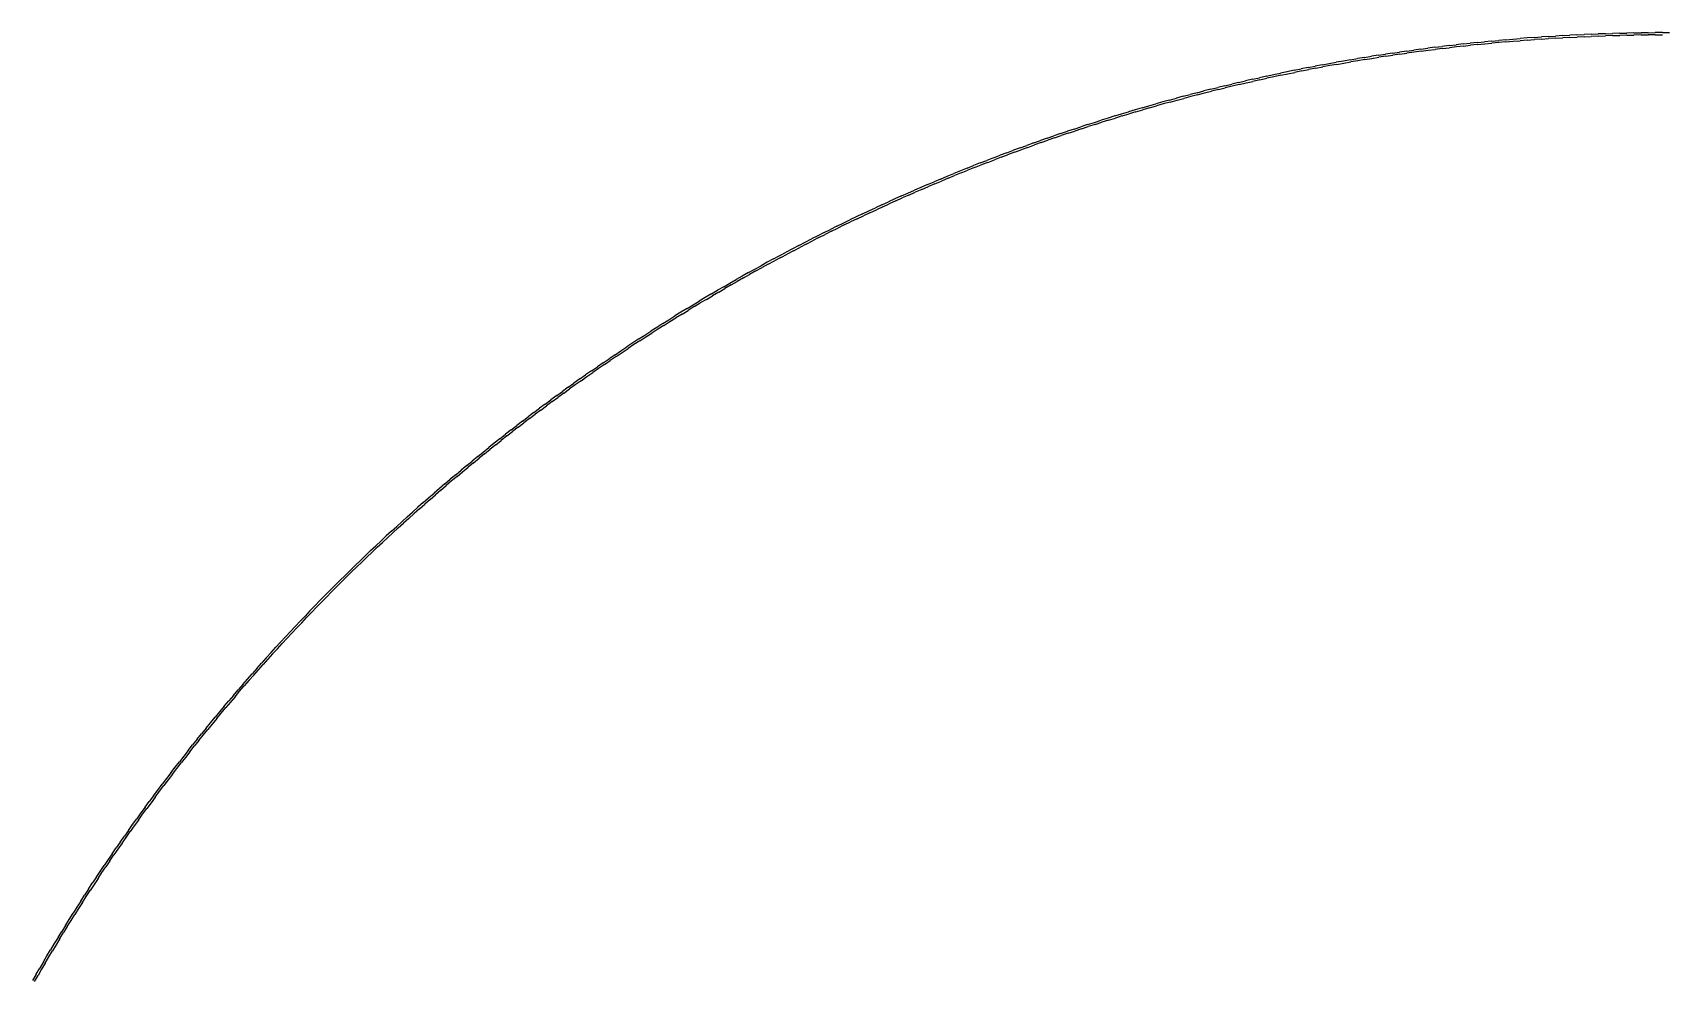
# Model space of a CAD drawing. Header units: metres. Extents: x 2 to 41.4, y 0.9 to 39.
# Drawn here: x 2.118 to 2.723, y 15.224 to 15.575 of the extents above; entities that cross this region are included whole.
import ezdxf

# ---------------------------------------------------------------- set-up
doc = ezdxf.new("R2010")
doc.units = ezdxf.units.M
doc.layers.add('BSA_MATERIAL_SECTION', color=7, linetype='Continuous')

msp = doc.modelspace()

# ---------------------------------------------------------------- linework, layer by layer
at = {"layer": 'BSA_MATERIAL_SECTION'}
for p, q in [((2.64921, 15.5705), (2.64658, 15.57021)), ((2.64921, 15.5705), (2.65184, 15.57079)), ((2.65448, 15.57106), (2.65184, 15.57079)), ((2.65448, 15.57106), (2.65711, 15.57133)), ((2.65456, 15.57027), (2.65719, 15.57054)), ((2.65974, 15.57158), (2.65711, 15.57133)), ((2.65719, 15.57054), (2.65982, 15.57078)), ((2.65974, 15.57158), (2.66238, 15.57183)), ((2.66245, 15.57103), (2.65982, 15.57078)), ((2.66501, 15.57206), (2.66238, 15.57183)), ((2.66508, 15.57126), (2.66245, 15.57103)), ((2.66501, 15.57206), (2.66765, 15.57229)), ((2.66508, 15.57126), (2.66772, 15.57149)), ((2.66765, 15.57229), (2.67029, 15.5725)), ((2.66772, 15.57149), (2.67035, 15.5717)), ((2.67293, 15.57271), (2.67029, 15.5725)), ((2.67299, 15.57191), (2.67035, 15.5717)), ((2.67557, 15.5729), (2.67293, 15.57271)), ((2.67299, 15.57191), (2.67562, 15.5721)), ((2.67557, 15.5729), (2.67821, 15.57309)), ((2.67826, 15.57229), (2.67562, 15.5721)), ((2.68085, 15.57326), (2.67821, 15.57309)), ((2.67826, 15.57229), (2.6809, 15.57246)), ((2.68085, 15.57326), (2.68349, 15.57343)), ((2.68354, 15.57263), (2.6809, 15.57246)), ((2.68613, 15.57358), (2.68349, 15.57343)), ((2.68354, 15.57263), (2.68617, 15.57278)), ((2.68613, 15.57358), (2.68877, 15.57373)), ((2.68881, 15.57293), (2.68617, 15.57278)), ((2.69141, 15.57386), (2.68877, 15.57373)), ((2.68881, 15.57293), (2.69145, 15.57306)), ((2.69141, 15.57386), (2.69406, 15.57399)), ((2.69409, 15.57319), (2.69145, 15.57306)), ((2.6967, 15.5741), (2.69406, 15.57399)), ((2.69409, 15.57319), (2.69673, 15.5733)), ((2.6967, 15.5741), (2.69934, 15.57421)), ((2.69937, 15.57341), (2.69673, 15.5733)), ((2.70199, 15.5743), (2.69934, 15.57421)), ((2.69937, 15.57341), (2.70202, 15.5735)), ((2.70199, 15.5743), (2.70463, 15.57439)), ((2.70466, 15.57359), (2.70202, 15.5735)), ((2.70728, 15.57446), (2.70463, 15.57439)), ((2.70466, 15.57359), (2.7073, 15.57366)), ((2.70728, 15.57446), (2.70992, 15.57453)), ((2.70994, 15.57373), (2.7073, 15.57366)), ((2.71257, 15.57458), (2.70992, 15.57453)), ((2.70994, 15.57373), (2.71259, 15.57378)), ((2.71257, 15.57458), (2.71522, 15.57463)), ((2.71523, 15.57383), (2.71259, 15.57378)), ((2.71786, 15.57466), (2.71522, 15.57463)), ((2.71523, 15.57383), (2.71787, 15.57386)), ((2.71786, 15.57466), (2.72051, 15.57469)), ((2.72051, 15.57389), (2.71787, 15.57386)), ((2.72315, 15.5747), (2.72051, 15.57469)), ((2.72051, 15.57389), (2.72316, 15.5739)), ((2.72315, 15.5747), (2.7258, 15.57471)), ((2.60729, 15.56461), (2.60469, 15.56416)), ((2.60729, 15.56461), (2.6099, 15.56506)), ((2.61251, 15.56548), (2.6099, 15.56506)), ((2.61264, 15.56469), (2.61003, 15.56427)), ((2.61251, 15.56548), (2.61513, 15.56591)), ((2.61264, 15.56469), (2.61525, 15.56512)), ((2.61774, 15.56632), (2.61513, 15.56591)), ((2.61525, 15.56512), (2.61786, 15.56553)), ((2.61774, 15.56632), (2.62035, 15.56673)), ((2.62047, 15.56594), (2.61786, 15.56553)), ((2.62297, 15.56712), (2.62035, 15.56673)), ((2.62047, 15.56594), (2.62309, 15.56632)), ((2.62297, 15.56712), (2.62559, 15.5675)), ((2.6257, 15.56671), (2.62309, 15.56632)), ((2.62821, 15.56787), (2.62559, 15.5675)), ((2.6257, 15.56671), (2.62832, 15.56708)), ((2.62821, 15.56787), (2.63083, 15.56824)), ((2.63094, 15.56745), (2.62832, 15.56708)), ((2.63345, 15.56859), (2.63083, 15.56824)), ((2.63356, 15.5678), (2.63094, 15.56745)), ((2.63345, 15.56859), (2.63608, 15.56894)), ((2.63356, 15.5678), (2.63618, 15.56815)), ((2.6387, 15.56927), (2.63608, 15.56894)), ((2.63618, 15.56815), (2.6388, 15.56847)), ((2.6387, 15.56927), (2.64133, 15.5696)), ((2.64142, 15.5688), (2.6388, 15.56847)), ((2.64396, 15.56991), (2.64133, 15.5696)), ((2.64142, 15.5688), (2.64405, 15.56911)), ((2.64396, 15.56991), (2.64658, 15.57021)), ((2.64667, 15.56942), (2.64405, 15.56911)), ((2.6493, 15.56971), (2.64667, 15.56942)), ((2.6493, 15.56971), (2.65193, 15.57)), ((2.65456, 15.57027), (2.65193, 15.57)), ((2.57613, 15.55853), (2.57355, 15.55797)), ((2.57613, 15.55853), (2.57872, 15.5591)), ((2.57872, 15.5591), (2.5813, 15.55964)), ((2.58147, 15.55886), (2.57888, 15.55832)), ((2.58389, 15.56019), (2.5813, 15.55964)), ((2.58147, 15.55886), (2.58406, 15.55941)), ((2.58649, 15.56071), (2.58389, 15.56019)), ((2.58406, 15.55941), (2.58665, 15.55993)), ((2.58649, 15.56071), (2.58908, 15.56124)), ((2.58924, 15.56046), (2.58665, 15.55993)), ((2.59168, 15.56175), (2.58908, 15.56124)), ((2.58924, 15.56046), (2.59183, 15.56096)), ((2.59168, 15.56175), (2.59428, 15.56225)), ((2.59443, 15.56147), (2.59183, 15.56096)), ((2.59688, 15.56274), (2.59428, 15.56225)), ((2.59443, 15.56147), (2.59702, 15.56195)), ((2.59688, 15.56274), (2.59948, 15.56323)), ((2.59962, 15.56244), (2.59702, 15.56195)), ((2.59948, 15.56323), (2.60208, 15.56369)), ((2.60222, 15.56291), (2.59962, 15.56244)), ((2.60469, 15.56416), (2.60208, 15.56369)), ((2.60222, 15.56291), (2.60482, 15.56337)), ((2.60482, 15.56337), (2.60743, 15.56382)), ((2.61003, 15.56427), (2.60743, 15.56382)), ((2.55039, 15.55239), (2.54783, 15.55173)), ((2.55039, 15.55239), (2.55295, 15.55306)), ((2.55552, 15.5537), (2.55295, 15.55306)), ((2.55315, 15.55228), (2.55572, 15.55292)), ((2.55552, 15.5537), (2.55809, 15.55434)), ((2.55828, 15.55357), (2.55572, 15.55292)), ((2.56066, 15.55497), (2.55809, 15.55434)), ((2.55828, 15.55357), (2.56085, 15.55419)), ((2.56066, 15.55497), (2.56323, 15.55559)), ((2.56342, 15.55481), (2.56085, 15.55419)), ((2.56581, 15.55619), (2.56323, 15.55559)), ((2.56599, 15.55541), (2.56342, 15.55481)), ((2.56581, 15.55619), (2.56838, 15.5568)), ((2.56599, 15.55541), (2.56856, 15.55602)), ((2.57096, 15.55738), (2.56838, 15.5568)), ((2.56856, 15.55602), (2.57114, 15.5566)), ((2.57096, 15.55738), (2.57355, 15.55797)), ((2.57372, 15.55719), (2.57114, 15.5566)), ((2.57372, 15.55719), (2.5763, 15.55775)), ((2.57888, 15.55832), (2.5763, 15.55775)), ((2.52998, 15.54679), (2.52744, 15.54605)), ((2.52998, 15.54679), (2.53252, 15.54753)), ((2.53274, 15.54676), (2.5302, 15.54602)), ((2.53252, 15.54753), (2.53507, 15.54825)), ((2.53274, 15.54676), (2.53528, 15.54748)), ((2.53761, 15.54897), (2.53507, 15.54825)), ((2.53783, 15.5482), (2.53528, 15.54748)), ((2.54016, 15.54967), (2.53761, 15.54897)), ((2.54038, 15.5489), (2.53783, 15.5482)), ((2.54016, 15.54967), (2.54272, 15.55037)), ((2.54038, 15.5489), (2.54293, 15.5496)), ((2.54527, 15.55105), (2.54272, 15.55037)), ((2.54293, 15.5496), (2.54548, 15.55028)), ((2.54527, 15.55105), (2.54783, 15.55173)), ((2.54803, 15.55096), (2.54548, 15.55028)), ((2.55059, 15.55162), (2.54803, 15.55096)), ((2.55059, 15.55162), (2.55315, 15.55228)), ((2.50975, 15.54057), (2.50723, 15.53975)), ((2.50975, 15.54057), (2.51226, 15.54138)), ((2.51251, 15.54062), (2.50999, 15.5398)), ((2.51226, 15.54138), (2.51479, 15.54218)), ((2.51251, 15.54062), (2.51503, 15.54142)), ((2.51731, 15.54297), (2.51479, 15.54218)), ((2.51755, 15.54221), (2.51503, 15.54142)), ((2.51984, 15.54375), (2.51731, 15.54297)), ((2.51755, 15.54221), (2.52007, 15.54299)), ((2.51984, 15.54375), (2.52237, 15.54453)), ((2.5226, 15.54376), (2.52007, 15.54299)), ((2.52237, 15.54453), (2.5249, 15.54529)), ((2.5226, 15.54376), (2.52513, 15.54452)), ((2.52744, 15.54605), (2.5249, 15.54529)), ((2.52767, 15.54528), (2.52513, 15.54452)), ((2.52767, 15.54528), (2.5302, 15.54602)), ((2.48971, 15.53374), (2.4922, 15.53463)), ((2.4947, 15.5355), (2.4922, 15.53463)), ((2.49247, 15.53387), (2.49496, 15.53474)), ((2.4947, 15.5355), (2.4972, 15.53637)), ((2.49746, 15.53562), (2.49496, 15.53474)), ((2.4997, 15.53723), (2.4972, 15.53637)), ((2.49746, 15.53562), (2.49996, 15.53647)), ((2.4997, 15.53723), (2.50221, 15.53808)), ((2.50246, 15.53732), (2.49996, 15.53647)), ((2.50472, 15.53891), (2.50221, 15.53808)), ((2.50246, 15.53732), (2.50497, 15.53816)), ((2.50472, 15.53891), (2.50723, 15.53975)), ((2.50748, 15.53899), (2.50497, 15.53816)), ((2.50748, 15.53899), (2.50999, 15.5398)), ((2.47482, 15.52822), (2.47235, 15.52727)), ((2.47482, 15.52822), (2.47729, 15.52917)), ((2.47758, 15.52842), (2.47511, 15.52747)), ((2.47977, 15.53009), (2.47729, 15.52917)), ((2.47758, 15.52842), (2.48005, 15.52935)), ((2.47977, 15.53009), (2.48225, 15.53102)), ((2.48253, 15.53027), (2.48005, 15.52935)), ((2.48473, 15.53193), (2.48225, 15.53102)), ((2.48253, 15.53027), (2.48501, 15.53118)), ((2.48473, 15.53193), (2.48722, 15.53284)), ((2.48749, 15.53209), (2.48501, 15.53118)), ((2.48971, 15.53374), (2.48722, 15.53284)), ((2.48749, 15.53209), (2.48998, 15.53298)), ((2.49247, 15.53387), (2.48998, 15.53298)), ((2.45762, 15.52136), (2.46006, 15.52236)), ((2.46251, 15.52337), (2.46006, 15.52236)), ((2.46281, 15.52263), (2.46037, 15.52162)), ((2.46497, 15.52435), (2.46251, 15.52337)), ((2.46281, 15.52263), (2.46527, 15.52361)), ((2.46497, 15.52435), (2.46742, 15.52534)), ((2.46772, 15.52459), (2.46527, 15.52361)), ((2.46989, 15.5263), (2.46742, 15.52534)), ((2.46772, 15.52459), (2.47018, 15.52556)), ((2.46989, 15.5263), (2.47235, 15.52727)), ((2.47264, 15.52652), (2.47018, 15.52556)), ((2.47264, 15.52652), (2.47511, 15.52747)), ((2.44302, 15.51512), (2.44544, 15.51618)), ((2.44787, 15.51724), (2.44544, 15.51618)), ((2.44818, 15.5165), (2.44576, 15.51545)), ((2.4503, 15.51828), (2.44787, 15.51724)), ((2.44818, 15.5165), (2.45061, 15.51754)), ((2.4503, 15.51828), (2.45273, 15.51932)), ((2.45305, 15.51858), (2.45061, 15.51754)), ((2.45517, 15.52034), (2.45273, 15.51932)), ((2.45305, 15.51858), (2.45548, 15.5196)), ((2.45517, 15.52034), (2.45762, 15.52136)), ((2.45792, 15.52062), (2.45548, 15.5196)), ((2.45792, 15.52062), (2.46037, 15.52162)), ((2.43336, 15.51078), (2.43096, 15.50966)), ((2.4337, 15.51005), (2.4313, 15.50894)), ((2.43336, 15.51078), (2.43577, 15.51187)), ((2.4337, 15.51005), (2.4361, 15.51114)), ((2.43818, 15.51297), (2.43577, 15.51187)), ((2.43851, 15.51224), (2.4361, 15.51114)), ((2.4406, 15.51404), (2.43818, 15.51297)), ((2.43851, 15.51224), (2.44093, 15.51331)), ((2.4406, 15.51404), (2.44302, 15.51512)), ((2.44334, 15.51439), (2.44093, 15.51331)), ((2.44334, 15.51439), (2.44576, 15.51545)), ((2.41664, 15.50282), (2.41901, 15.50399)), ((2.41901, 15.50399), (2.4214, 15.50514)), ((2.41936, 15.50327), (2.42174, 15.50442)), ((2.42378, 15.50629), (2.4214, 15.50514)), ((2.42412, 15.50556), (2.42174, 15.50442)), ((2.42617, 15.50742), (2.42378, 15.50629)), ((2.42412, 15.50556), (2.42651, 15.50669)), ((2.42617, 15.50742), (2.42856, 15.50855)), ((2.4289, 15.50782), (2.42651, 15.50669)), ((2.42856, 15.50855), (2.43096, 15.50966)), ((2.4289, 15.50782), (2.4313, 15.50894)), ((2.40482, 15.49688), (2.40717, 15.49808)), ((2.40953, 15.49928), (2.40717, 15.49808)), ((2.40989, 15.49857), (2.40754, 15.49737)), ((2.4119, 15.50047), (2.40953, 15.49928)), ((2.40989, 15.49857), (2.41226, 15.49975)), ((2.4119, 15.50047), (2.41426, 15.50165)), ((2.41462, 15.50094), (2.41226, 15.49975)), ((2.41664, 15.50282), (2.41426, 15.50165)), ((2.41462, 15.50094), (2.41699, 15.5021)), ((2.41936, 15.50327), (2.41699, 15.5021)), ((2.39312, 15.4907), (2.39545, 15.49196)), ((2.39545, 15.49196), (2.39778, 15.4932)), ((2.39582, 15.49125), (2.39816, 15.49249)), ((2.40012, 15.49443), (2.39778, 15.4932)), ((2.40049, 15.49373), (2.39816, 15.49249)), ((2.40247, 15.49565), (2.40012, 15.49443)), ((2.40049, 15.49373), (2.40284, 15.49495)), ((2.40247, 15.49565), (2.40482, 15.49688)), ((2.40518, 15.49616), (2.40284, 15.49495)), ((2.40518, 15.49616), (2.40754, 15.49737)), ((2.38384, 15.48561), (2.38615, 15.4869)), ((2.38654, 15.4862), (2.38423, 15.48491)), ((2.38615, 15.4869), (2.38847, 15.48817)), ((2.38654, 15.4862), (2.38885, 15.48747)), ((2.39079, 15.48944), (2.38847, 15.48817)), ((2.39117, 15.48874), (2.38885, 15.48747)), ((2.39312, 15.4907), (2.39079, 15.48944)), ((2.39117, 15.48874), (2.3935, 15.49)), ((2.39582, 15.49125), (2.3935, 15.49)), ((2.37464, 15.48037), (2.37235, 15.47905)), ((2.37275, 15.47835), (2.37504, 15.47968)), ((2.37464, 15.48037), (2.37693, 15.4817)), ((2.37733, 15.481), (2.37504, 15.47968)), ((2.37693, 15.4817), (2.37923, 15.48301)), ((2.37733, 15.481), (2.37962, 15.48231)), ((2.38153, 15.48431), (2.37923, 15.48301)), ((2.38192, 15.48362), (2.37962, 15.48231)), ((2.38384, 15.48561), (2.38153, 15.48431)), ((2.38192, 15.48362), (2.38423, 15.48491)), ((2.36099, 15.47226), (2.36325, 15.47364)), ((2.36325, 15.47364), (2.36552, 15.475)), ((2.36366, 15.47295), (2.36593, 15.47431)), ((2.36779, 15.47636), (2.36552, 15.475)), ((2.3682, 15.47567), (2.36593, 15.47431)), ((2.37007, 15.4777), (2.36779, 15.47636)), ((2.3682, 15.47567), (2.37048, 15.47701)), ((2.37007, 15.4777), (2.37235, 15.47905)), ((2.37275, 15.47835), (2.37048, 15.47701)), ((2.35199, 15.46668), (2.35423, 15.46809)), ((2.35423, 15.46809), (2.35648, 15.46949)), ((2.35466, 15.46742), (2.3569, 15.46881)), ((2.35873, 15.47088), (2.35648, 15.46949)), ((2.35915, 15.4702), (2.3569, 15.46881)), ((2.36099, 15.47226), (2.35873, 15.47088)), ((2.35915, 15.4702), (2.36141, 15.47158)), ((2.36366, 15.47295), (2.36141, 15.47158)), ((2.34308, 15.46097), (2.3453, 15.46241)), ((2.34352, 15.4603), (2.34574, 15.46174)), ((2.3453, 15.46241), (2.34753, 15.46384)), ((2.34574, 15.46174), (2.34796, 15.46317)), ((2.34976, 15.46527), (2.34753, 15.46384)), ((2.35019, 15.4646), (2.34796, 15.46317)), ((2.35199, 15.46668), (2.34976, 15.46527)), ((2.35242, 15.46601), (2.35019, 15.4646)), ((2.35242, 15.46601), (2.35466, 15.46742)), ((2.33426, 15.45512), (2.33646, 15.4566)), ((2.33471, 15.45446), (2.3369, 15.45594)), ((2.33646, 15.4566), (2.33866, 15.45806)), ((2.3369, 15.45594), (2.3391, 15.4574)), ((2.34087, 15.45952), (2.33866, 15.45806)), ((2.34131, 15.45886), (2.3391, 15.4574)), ((2.34308, 15.46097), (2.34087, 15.45952)), ((2.34352, 15.4603), (2.34131, 15.45886)), ((2.32553, 15.44914), (2.3277, 15.45065)), ((2.32815, 15.45), (2.32599, 15.44849)), ((2.32988, 15.45215), (2.3277, 15.45065)), ((2.33034, 15.45149), (2.32815, 15.45)), ((2.32988, 15.45215), (2.33207, 15.45364)), ((2.33034, 15.45149), (2.33252, 15.45298)), ((2.33426, 15.45512), (2.33207, 15.45364)), ((2.33471, 15.45446), (2.33252, 15.45298)), ((2.31689, 15.44303), (2.31903, 15.44458)), ((2.3195, 15.44392), (2.31735, 15.44238)), ((2.3212, 15.4461), (2.31903, 15.44458)), ((2.32166, 15.44545), (2.3195, 15.44392)), ((2.3212, 15.4461), (2.32336, 15.44763)), ((2.32166, 15.44545), (2.32382, 15.44698)), ((2.32553, 15.44914), (2.32336, 15.44763)), ((2.32382, 15.44698), (2.32599, 15.44849)), ((2.30834, 15.43679), (2.31046, 15.43837)), ((2.31094, 15.43772), (2.30881, 15.43615)), ((2.3126, 15.43993), (2.31046, 15.43837)), ((2.31094, 15.43772), (2.31307, 15.43928)), ((2.3126, 15.43993), (2.31474, 15.44149)), ((2.31521, 15.44084), (2.31307, 15.43928)), ((2.31689, 15.44303), (2.31474, 15.44149)), ((2.31521, 15.44084), (2.31735, 15.44238)), ((2.29988, 15.43042), (2.30198, 15.43203)), ((2.30247, 15.43139), (2.30037, 15.42979)), ((2.3041, 15.43362), (2.30198, 15.43203)), ((2.30247, 15.43139), (2.30458, 15.43298)), ((2.3041, 15.43362), (2.30621, 15.43521)), ((2.30669, 15.43457), (2.30458, 15.43298)), ((2.30834, 15.43679), (2.30621, 15.43521)), ((2.30669, 15.43457), (2.30881, 15.43615)), ((2.29153, 15.42392), (2.2936, 15.42556)), ((2.29569, 15.42719), (2.2936, 15.42556)), ((2.2941, 15.42493), (2.29618, 15.42656)), ((2.29569, 15.42719), (2.29778, 15.42881)), ((2.29827, 15.42818), (2.29618, 15.42656)), ((2.29988, 15.43042), (2.29778, 15.42881)), ((2.29827, 15.42818), (2.30037, 15.42979)), ((2.28532, 15.41897), (2.28739, 15.42063)), ((2.28582, 15.41835), (2.28789, 15.42001)), ((2.28945, 15.42228), (2.28739, 15.42063)), ((2.28995, 15.42166), (2.28789, 15.42001)), ((2.29153, 15.42392), (2.28945, 15.42228)), ((2.28995, 15.42166), (2.29202, 15.4233)), ((2.2941, 15.42493), (2.29202, 15.4233)), ((2.27918, 15.41395), (2.27714, 15.41226)), ((2.27765, 15.41164), (2.27969, 15.41333)), ((2.27918, 15.41395), (2.28122, 15.41563)), ((2.28172, 15.41501), (2.27969, 15.41333)), ((2.28327, 15.4173), (2.28122, 15.41563)), ((2.28172, 15.41501), (2.28377, 15.41668)), ((2.28327, 15.4173), (2.28532, 15.41897)), ((2.28582, 15.41835), (2.28377, 15.41668)), ((2.27107, 15.40714), (2.26906, 15.40542)), ((2.27107, 15.40714), (2.27309, 15.40886)), ((2.2736, 15.40824), (2.27159, 15.40653)), ((2.27511, 15.41056), (2.27309, 15.40886)), ((2.27563, 15.40994), (2.2736, 15.40824)), ((2.27511, 15.41056), (2.27714, 15.41226)), ((2.27563, 15.40994), (2.27765, 15.41164)), ((2.26307, 15.40021), (2.26506, 15.40196)), ((2.26558, 15.40135), (2.2636, 15.39961)), ((2.26506, 15.40196), (2.26706, 15.40369)), ((2.26558, 15.40135), (2.26758, 15.40308)), ((2.26906, 15.40542), (2.26706, 15.40369)), ((2.26958, 15.40481), (2.26758, 15.40308)), ((2.26958, 15.40481), (2.27159, 15.40653)), ((2.25714, 15.39494), (2.25911, 15.3967)), ((2.25767, 15.39434), (2.25964, 15.3961)), ((2.26108, 15.39846), (2.25911, 15.3967)), ((2.26161, 15.39786), (2.25964, 15.3961)), ((2.26307, 15.40021), (2.26108, 15.39846)), ((2.26161, 15.39786), (2.2636, 15.39961)), ((2.25127, 15.38959), (2.24932, 15.3878)), ((2.24986, 15.38721), (2.25181, 15.389)), ((2.25127, 15.38959), (2.25321, 15.39138)), ((2.25375, 15.39079), (2.25181, 15.389)), ((2.25517, 15.39316), (2.25321, 15.39138)), ((2.25375, 15.39079), (2.25571, 15.39257)), ((2.25517, 15.39316), (2.25714, 15.39494)), ((2.25767, 15.39434), (2.25571, 15.39257)), ((2.24353, 15.38237), (2.24545, 15.38419)), ((2.246, 15.38361), (2.24408, 15.38179)), ((2.24545, 15.38419), (2.24739, 15.38599)), ((2.246, 15.38361), (2.24793, 15.38541)), ((2.24932, 15.3878), (2.24739, 15.38599)), ((2.24986, 15.38721), (2.24793, 15.38541)), ((2.2378, 15.37687), (2.23591, 15.37502)), ((2.2378, 15.37687), (2.23971, 15.37871)), ((2.23836, 15.3763), (2.24026, 15.37813)), ((2.24161, 15.38055), (2.23971, 15.37871)), ((2.24217, 15.37997), (2.24026, 15.37813)), ((2.24353, 15.38237), (2.24161, 15.38055)), ((2.24217, 15.37997), (2.24408, 15.38179)), ((2.23214, 15.37131), (2.23026, 15.36945)), ((2.23214, 15.37131), (2.23402, 15.37317)), ((2.23458, 15.3726), (2.2327, 15.37074)), ((2.23402, 15.37317), (2.23591, 15.37502)), ((2.23458, 15.3726), (2.23647, 15.37445)), ((2.23836, 15.3763), (2.23647, 15.37445)), ((2.22653, 15.36569), (2.22468, 15.3638)), ((2.22525, 15.36324), (2.2271, 15.36513)), ((2.2284, 15.36757), (2.22653, 15.36569)), ((2.2271, 15.36513), (2.22896, 15.36701)), ((2.2284, 15.36757), (2.23026, 15.36945)), ((2.23083, 15.36888), (2.22896, 15.36701)), ((2.23083, 15.36888), (2.2327, 15.37074)), ((2.221, 15.36), (2.21916, 15.35809)), ((2.21974, 15.35754), (2.22157, 15.35944)), ((2.221, 15.36), (2.22283, 15.36191)), ((2.22341, 15.36135), (2.22157, 15.35944)), ((2.22283, 15.36191), (2.22468, 15.3638)), ((2.22525, 15.36324), (2.22341, 15.36135)), ((2.21371, 15.35232), (2.21552, 15.35425)), ((2.2161, 15.35371), (2.2143, 15.35177)), ((2.21552, 15.35425), (2.21734, 15.35617)), ((2.21792, 15.35562), (2.2161, 15.35371)), ((2.21916, 15.35809), (2.21734, 15.35617)), ((2.21792, 15.35562), (2.21974, 15.35754)), ((2.21011, 15.34844), (2.20832, 15.34649)), ((2.20891, 15.34595), (2.2107, 15.3479)), ((2.21011, 15.34844), (2.21191, 15.35039)), ((2.21249, 15.34984), (2.2107, 15.3479)), ((2.21371, 15.35232), (2.21191, 15.35039)), ((2.21249, 15.34984), (2.2143, 15.35177)), ((2.20124, 15.33862), (2.20301, 15.3406)), ((2.20477, 15.34257), (2.20301, 15.3406)), ((2.20536, 15.34204), (2.2036, 15.34006)), ((2.20655, 15.34453), (2.20477, 15.34257)), ((2.20714, 15.34399), (2.20536, 15.34204)), ((2.20655, 15.34453), (2.20832, 15.34649)), ((2.20714, 15.34399), (2.20891, 15.34595)), ((2.19602, 15.33265), (2.19775, 15.33465)), ((2.19775, 15.33465), (2.1995, 15.33664)), ((2.2001, 15.33611), (2.19835, 15.33412)), ((2.20124, 15.33862), (2.1995, 15.33664)), ((2.2001, 15.33611), (2.20184, 15.33809)), ((2.20184, 15.33809), (2.2036, 15.34006)), ((2.19257, 15.32863), (2.19085, 15.32662)), ((2.19257, 15.32863), (2.19428, 15.33065)), ((2.19318, 15.32811), (2.19489, 15.33013)), ((2.19602, 15.33265), (2.19428, 15.33065)), ((2.19489, 15.33013), (2.19662, 15.33212)), ((2.19835, 15.33412), (2.19662, 15.33212)), ((2.18745, 15.32257), (2.18576, 15.32053)), ((2.18915, 15.32459), (2.18745, 15.32257)), ((2.18806, 15.32206), (2.18976, 15.32408)), ((2.18915, 15.32459), (2.19085, 15.32662)), ((2.19146, 15.3261), (2.18976, 15.32408)), ((2.19318, 15.32811), (2.19146, 15.3261)), ((2.1824, 15.31644), (2.18073, 15.31439)), ((2.1824, 15.31644), (2.18407, 15.31849)), ((2.18469, 15.31798), (2.18302, 15.31593)), ((2.18407, 15.31849), (2.18576, 15.32053)), ((2.18638, 15.32002), (2.18469, 15.31798)), ((2.18638, 15.32002), (2.18806, 15.32206)), ((2.17578, 15.30818), (2.17742, 15.31026)), ((2.17908, 15.31232), (2.17742, 15.31026)), ((2.1797, 15.31182), (2.17805, 15.30976)), ((2.17908, 15.31232), (2.18073, 15.31439)), ((2.1797, 15.31182), (2.18135, 15.31388)), ((2.18135, 15.31388), (2.18302, 15.31593)), ((2.17414, 15.3061), (2.17252, 15.30401)), ((2.17477, 15.30561), (2.17315, 15.30352)), ((2.17578, 15.30818), (2.17414, 15.3061)), ((2.17641, 15.30768), (2.17477, 15.30561)), ((2.17641, 15.30768), (2.17805, 15.30976)), ((2.16929, 15.29982), (2.16768, 15.29772)), ((2.16992, 15.29934), (2.16831, 15.29724)), ((2.16929, 15.29982), (2.17089, 15.30192)), ((2.16992, 15.29934), (2.17153, 15.30144)), ((2.17089, 15.30192), (2.17252, 15.30401)), ((2.17153, 15.30144), (2.17315, 15.30352)), ((2.16292, 15.29137), (2.16449, 15.29349)), ((2.16356, 15.29089), (2.16513, 15.29302)), ((2.16449, 15.29349), (2.16608, 15.29561)), ((2.16513, 15.29302), (2.16672, 15.29513)), ((2.16768, 15.29772), (2.16608, 15.29561)), ((2.16831, 15.29724), (2.16672, 15.29513)), ((2.15978, 15.28711), (2.15822, 15.28497)), ((2.15887, 15.2845), (2.16043, 15.28664)), ((2.15978, 15.28711), (2.16134, 15.28924)), ((2.16198, 15.28877), (2.16043, 15.28664)), ((2.16292, 15.29137), (2.16134, 15.28924)), ((2.16356, 15.29089), (2.16198, 15.28877)), ((2.1536, 15.27851), (2.15513, 15.28067)), ((2.15578, 15.28021), (2.15426, 15.27805)), ((2.15513, 15.28067), (2.15668, 15.28282)), ((2.15733, 15.28235), (2.15578, 15.28021)), ((2.15822, 15.28497), (2.15668, 15.28282)), ((2.15733, 15.28235), (2.15887, 15.2845)), ((2.15056, 15.27418), (2.14905, 15.27201)), ((2.15056, 15.27418), (2.15208, 15.27635)), ((2.15122, 15.27372), (2.15273, 15.27589)), ((2.1536, 15.27851), (2.15208, 15.27635)), ((2.15273, 15.27589), (2.15426, 15.27805)), ((2.14756, 15.26982), (2.14606, 15.26764)), ((2.14672, 15.26719), (2.14822, 15.26937)), ((2.14756, 15.26982), (2.14905, 15.27201)), ((2.14971, 15.27155), (2.14822, 15.26937)), ((2.15122, 15.27372), (2.14971, 15.27155)), ((2.14164, 15.26104), (2.14311, 15.26325)), ((2.14231, 15.2606), (2.14377, 15.26281)), ((2.14311, 15.26325), (2.14458, 15.26544)), ((2.14377, 15.26281), (2.14525, 15.265)), ((2.14606, 15.26764), (2.14458, 15.26544)), ((2.14672, 15.26719), (2.14525, 15.265)), ((2.13874, 15.25662), (2.13729, 15.2544)), ((2.13796, 15.25397), (2.13941, 15.25618)), ((2.13874, 15.25662), (2.14018, 15.25884)), ((2.14085, 15.2584), (2.13941, 15.25618)), ((2.14164, 15.26104), (2.14018, 15.25884)), ((2.14231, 15.2606), (2.14085, 15.2584)), ((2.13444, 15.24995), (2.13302, 15.24771)), ((2.13586, 15.25218), (2.13444, 15.24995)), ((2.13654, 15.25175), (2.13511, 15.24952)), ((2.13586, 15.25218), (2.13729, 15.2544)), ((2.13654, 15.25175), (2.13796, 15.25397)), ((2.13022, 15.24322), (2.13161, 15.24547)), ((2.1309, 15.2428), (2.13229, 15.24505)), ((2.13161, 15.24547), (2.13302, 15.24771)), ((2.13229, 15.24505), (2.1337, 15.24728)), ((2.13511, 15.24952), (2.1337, 15.24728)), ((2.12745, 15.23872), (2.12607, 15.23646)), ((2.12813, 15.2383), (2.12675, 15.23604)), ((2.12745, 15.23872), (2.12882, 15.24098)), ((2.12813, 15.2383), (2.1295, 15.24056)), ((2.13022, 15.24322), (2.12882, 15.24098)), ((2.1309, 15.2428), (2.1295, 15.24056)), ((2.122, 15.22964), (2.12335, 15.23192)), ((2.12335, 15.23192), (2.12471, 15.23419)), ((2.12404, 15.23151), (2.12539, 15.23378)), ((2.12607, 15.23646), (2.12471, 15.23419)), ((2.12675, 15.23604), (2.12539, 15.23378)), ((2.11934, 15.22507), (2.12066, 15.22736)), ((2.12135, 15.22695), (2.12003, 15.22467)), ((2.122, 15.22964), (2.12066, 15.22736)), ((2.12269, 15.22923), (2.12135, 15.22695)), ((2.12269, 15.22923), (2.12404, 15.23151)), ((2.11934, 15.22507), (2.11801, 15.22278)), ((2.1187, 15.22238), (2.12003, 15.22467))]:
    msp.add_line(p, q, dxfattribs=at)

doc.saveas('drawing.dxf')
